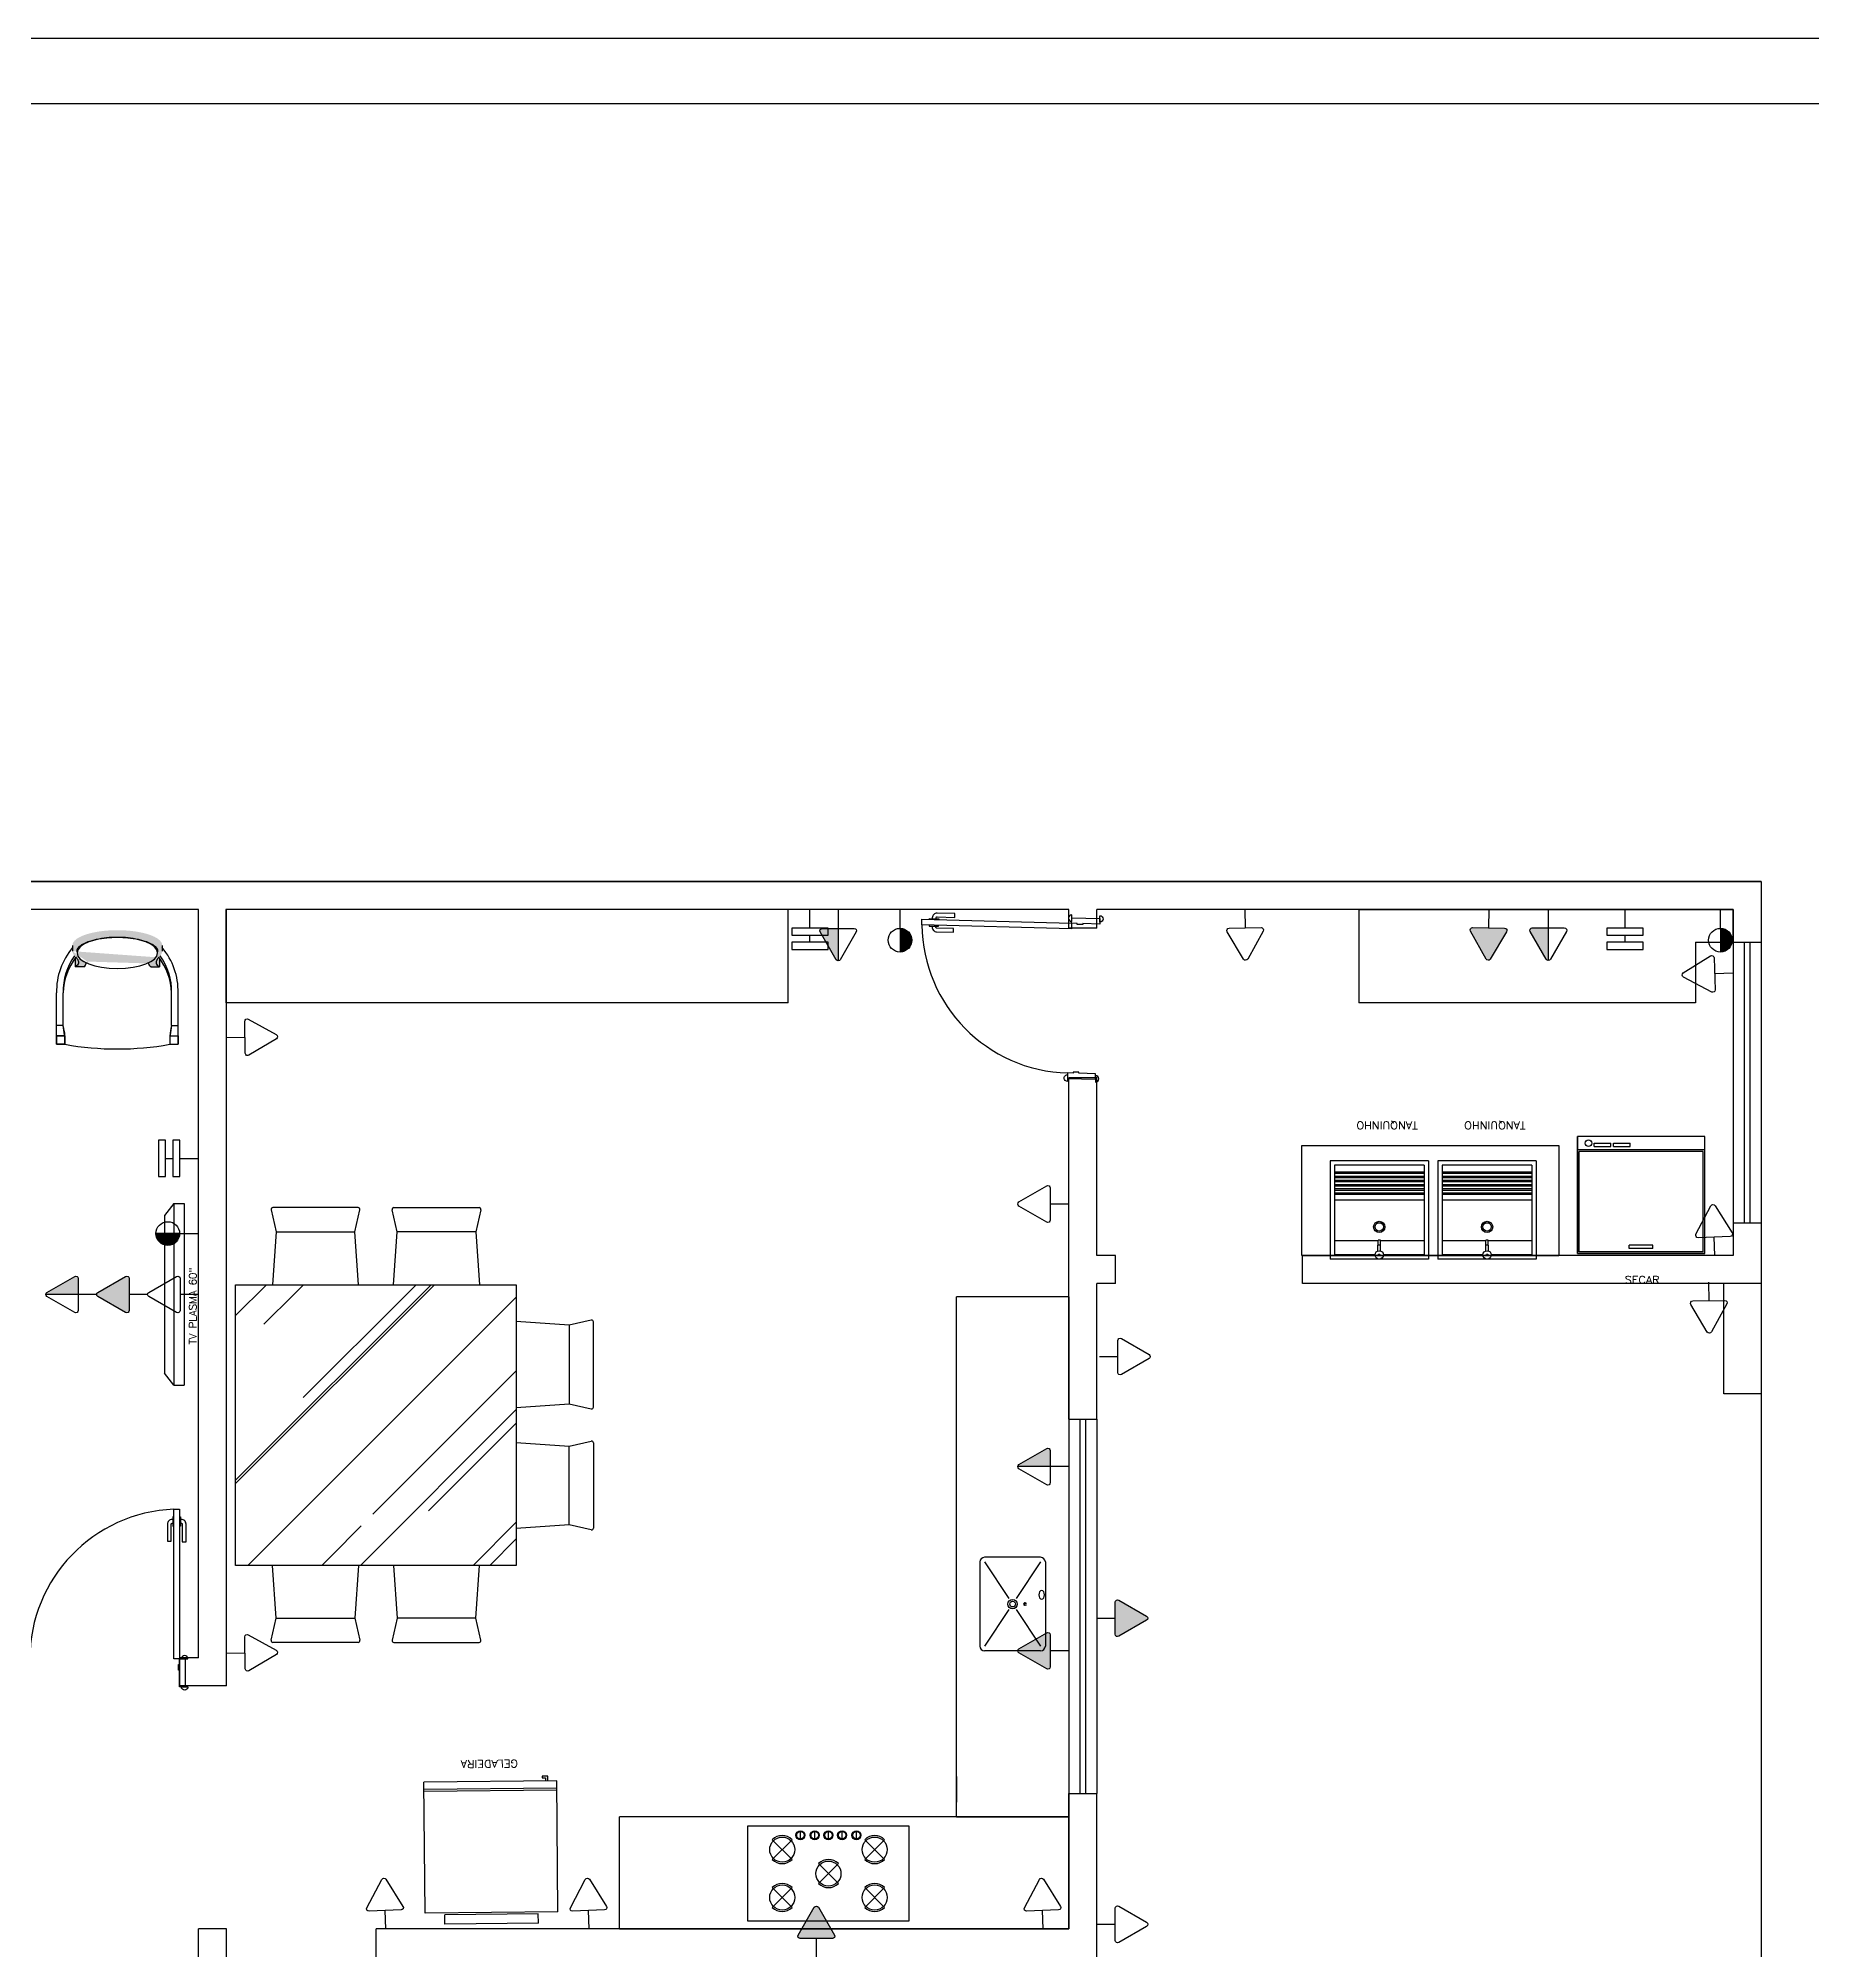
# Model space of a CAD drawing. Extents: x -39 to 242, y 20 to 69.
# Drawn here: x 175.31 to 184.79, y 48.27 to 58.49 of the extents above; entities that cross this region are included whole.
import ezdxf

# ---------------------------------------------------------------- set-up
doc = ezdxf.new("R2010")
doc.units = 0
doc.header["$MEASUREMENT"] = 0
doc.layers.get('0').update_dxf_attribs({"linetype": 'CONTINUOUS'})
for name, color, linetype in [('A6', 6, 'CONTINUOUS'), ('Esquadrias', 2, 'CONTINUOUS'), ('LAYOUT INSTALACAO', 253, 'CONTINUOUS'), ('PRANCHA', 2, 'CONTINUOUS')]:
    doc.layers.add(name, color=color, linetype=linetype)
doc.styles.add('1-20', font='romans.shx', dxfattribs={"height": 0.04})
doc.styles.add('S16', font='SIMPLEX.SHX', dxfattribs={"height": 0.08})

# ---------------------------------------------------------------- blocks, each defined once
blk = doc.blocks.new('A$C299836A3')
at = {"color": 0}
for p, q in [((0.0789, 0.0767), (0, 0.0767)), ((0.1389, 0.0767), (0.1089, 0.0767))]:
    blk.add_line(p, q, dxfattribs=at)
for points in [[(0.0789, 0.1535), (0.0789, 0), (0.1089, 0), (0.1089, 0.1535)], [(0.1389, 0.1535), (0.1389, 0), (0.1689, 0), (0.1689, 0.1535)]]:
    blk.add_lwpolyline(points, close=True, dxfattribs=at)
blk = doc.blocks.new('TOM-MÉDIA-S')
blk.add_hatch(color=0).paths.add_polyline_path([(0.2101, -0.0087, 0.267949), (0.2151, 0), (0.0778, 0), (0.0778, -0.0677, 0.57735), (0.0928, -0.0763)])
at = {"color": 0}
blk.add_line((0, 0), (0.2151, 0), dxfattribs=at)
blk.add_lwpolyline([(0.0778, -0.0677), (0.0778, 0.0677, -0.57735), (0.0928, 0.0763), (0.2101, 0.0087, -0.57735), (0.2101, -0.0087), (0.0928, -0.0763, -0.57735)], format="xyb", close=True, dxfattribs=at)
blk = doc.blocks.new('TOM-ALTA-S')
blk.add_hatch(color=0).paths.add_polyline_path([(-0.0087, -0.2101, 0.57735), (0.0087, -0.2101), (0.0763, -0.0928, 0.57735), (0.0677, -0.0778), (-0.0677, -0.0778, 0.57735), (-0.0763, -0.0928)])
at = {"color": 0}
blk.add_line((0, 0), (0, -0.0778), dxfattribs=at)
blk.add_lwpolyline([(-0.0677, -0.0778), (0.0677, -0.0778, -0.57735), (0.0763, -0.0928), (0.0087, -0.2101, -0.57735), (-0.0087, -0.2101), (-0.0763, -0.0928, -0.57735)], format="xyb", close=True, dxfattribs=at)
blk = doc.blocks.new('TOM-BAIXA')
at = {"color": 0}
blk.add_line((0, 0), (0.0778, 0), dxfattribs=at)
blk.add_lwpolyline([(0.0778, -0.0677), (0.0778, 0.0677, -0.57735), (0.0928, 0.0763), (0.2101, 0.0087, -0.57735), (0.2101, -0.0087), (0.0928, -0.0763, -0.57735)], format="xyb", close=True, dxfattribs=at)
blk = doc.blocks.new('ANTENA-M')
blk.add_hatch(color=0).paths.add_polyline_path([(0.18, 0, 1), (0.08, 0)])
at = {"color": 0}
for q in [(0, 0), (0.18, 0)]:
    blk.add_line((0.08, 0), q, dxfattribs=at)
blk.add_circle((0.13, 0), 0.05, dxfattribs=at)

msp = doc.modelspace()

# ---------------------------------------------------------------- hatches: boundary and pattern name
at = {"layer": 'LAYOUT INSTALACAO'}
h = msp.add_hatch(color=256, dxfattribs=at)
h.set_gradient(color1=(125, 99, 49), color2=(202, 173, 119), rotation=45, tint=1, name='HEMISPHERICAL')
edge = h.paths.add_edge_path(flags=17)
edge.add_spline(control_points=[(175.9425, 53.5536), (175.9426, 53.5543), (175.9428, 53.5549), (175.943, 53.5556)], knot_values=[0.0260338, 0.0260338, 0.0260338, 0.0260338, 0.0279586, 0.0279586, 0.0279586, 0.0279586], degree=3, periodic=0)
edge.add_spline(control_points=[(175.943, 53.5556), (175.9432, 53.5564), (175.9435, 53.5573), (175.9439, 53.5582)], knot_values=[0.023358, 0.023358, 0.023358, 0.023358, 0.0260338, 0.0260338, 0.0260338, 0.0260338], degree=3, periodic=0)
edge.add_spline(control_points=[(175.9439, 53.5582), (175.9442, 53.5592), (175.9446, 53.5601), (175.9451, 53.5611)], knot_values=[0.0204231, 0.0204231, 0.0204231, 0.0204231, 0.023358, 0.023358, 0.023358, 0.023358], degree=3, periodic=0)
edge.add_spline(control_points=[(175.9451, 53.5611), (175.9453, 53.5616), (175.947, 53.5652), (175.9489, 53.5685), (175.9506, 53.5711)], knot_values=[0.0092036, 0.0092036, 0.0092036, 0.0092036, 0.0109128, 0.0204231, 0.0204231, 0.0204231, 0.0204231], degree=3, periodic=0)
edge.add_spline(control_points=[(175.9506, 53.5711), (175.9517, 53.5728), (175.9528, 53.5744), (175.9539, 53.576)], knot_values=[0.003253, 0.003253, 0.003253, 0.003253, 0.0092036, 0.0092036, 0.0092036, 0.0092036], degree=3, periodic=0)
edge.add_spline(control_points=[(175.9539, 53.576), (175.9557, 53.5746), (175.9576, 53.5732), (175.9595, 53.5718)], knot_values=[5.5489302, 5.5489302, 5.5489302, 5.5489302, 6.1651938, 6.1651938, 6.1651938, 6.1651938], degree=3, periodic=0)
edge.add_line((175.9595, 53.5718), (175.9595, 53.5268))
edge.add_spline(control_points=[(175.9595, 53.5268), (175.9584, 53.5276), (175.9572, 53.5285), (175.9561, 53.5293)], knot_values=[0.0578994, 0.0578994, 0.0578994, 0.0578994, 0.0616519, 0.0616519, 0.0616519, 0.0616519], degree=3, periodic=0)
edge.add_spline(control_points=[(175.9561, 53.5293), (175.9549, 53.5302), (175.9537, 53.5311), (175.9526, 53.532)], knot_values=[0.0539455, 0.0539455, 0.0539455, 0.0539455, 0.0578994, 0.0578994, 0.0578994, 0.0578994], degree=3, periodic=0)
edge.add_spline(control_points=[(175.9526, 53.532), (175.9516, 53.5328), (175.9506, 53.5337), (175.9497, 53.5345)], knot_values=[0.0503944, 0.0503944, 0.0503944, 0.0503944, 0.0539455, 0.0539455, 0.0539455, 0.0539455], degree=3, periodic=0)
edge.add_spline(control_points=[(175.9497, 53.5345), (175.9482, 53.5359), (175.9469, 53.5372), (175.9457, 53.5387)], knot_values=[0.0447657, 0.0447657, 0.0447657, 0.0447657, 0.0503944, 0.0503944, 0.0503944, 0.0503944], degree=3, periodic=0)
edge.add_spline(control_points=[(175.9457, 53.5387), (175.9454, 53.5392), (175.945, 53.5396), (175.9447, 53.5401)], knot_values=[0.0429115, 0.0429115, 0.0429115, 0.0429115, 0.0447657, 0.0447657, 0.0447657, 0.0447657], degree=3, periodic=0)
edge.add_spline(control_points=[(175.9447, 53.5401), (175.9444, 53.5405), (175.9442, 53.5409), (175.944, 53.5413)], knot_values=[0.0414998, 0.0414998, 0.0414998, 0.0414998, 0.0429115, 0.0429115, 0.0429115, 0.0429115], degree=3, periodic=0)
edge.add_spline(control_points=[(175.944, 53.5413), (175.9438, 53.5415), (175.9437, 53.5418), (175.9435, 53.5421)], knot_values=[0.0404591, 0.0404591, 0.0404591, 0.0404591, 0.0414998, 0.0414998, 0.0414998, 0.0414998], degree=3, periodic=0)
edge.add_spline(control_points=[(175.9435, 53.5421), (175.9434, 53.5425), (175.9432, 53.5428), (175.943, 53.5432)], knot_values=[0.0391662, 0.0391662, 0.0391662, 0.0391662, 0.0404591, 0.0404591, 0.0404591, 0.0404591], degree=3, periodic=0)
edge.add_spline(control_points=[(175.943, 53.5432), (175.9429, 53.5435), (175.9428, 53.5437), (175.9427, 53.544)], knot_values=[0.0381988, 0.0381988, 0.0381988, 0.0381988, 0.0391662, 0.0391662, 0.0391662, 0.0391662], degree=3, periodic=0)
edge.add_spline(control_points=[(175.9427, 53.544), (175.9426, 53.5443), (175.9425, 53.5445), (175.9425, 53.5448)], knot_values=[0.037291, 0.037291, 0.037291, 0.037291, 0.0381988, 0.0381988, 0.0381988, 0.0381988], degree=3, periodic=0)
edge.add_spline(control_points=[(175.9425, 53.5448), (175.9424, 53.5451), (175.9423, 53.5454), (175.9422, 53.5457)], knot_values=[0.0363225, 0.0363225, 0.0363225, 0.0363225, 0.037291, 0.037291, 0.037291, 0.037291], degree=3, periodic=0)
edge.add_spline(control_points=[(175.9422, 53.5457), (175.9422, 53.5459), (175.9421, 53.5462), (175.9421, 53.5465)], knot_values=[0.0354156, 0.0354156, 0.0354156, 0.0354156, 0.0363225, 0.0363225, 0.0363225, 0.0363225], degree=3, periodic=0)
edge.add_spline(control_points=[(175.9421, 53.5465), (175.9421, 53.5466), (175.942, 53.5469), (175.942, 53.5472), (175.942, 53.5474)], knot_values=[0.0344623, 0.0344623, 0.0344623, 0.0344623, 0.0347629, 0.0354156, 0.0354156, 0.0354156, 0.0354156], degree=3, periodic=0)
edge.add_spline(control_points=[(175.942, 53.5474), (175.942, 53.5476), (175.9419, 53.5479), (175.9419, 53.5482)], knot_values=[0.033541, 0.033541, 0.033541, 0.033541, 0.0344623, 0.0344623, 0.0344623, 0.0344623], degree=3, periodic=0)
edge.add_spline(control_points=[(175.9419, 53.5482), (175.9419, 53.5485), (175.9419, 53.5488), (175.9419, 53.5491)], knot_values=[0.0325886, 0.0325886, 0.0325886, 0.0325886, 0.033541, 0.033541, 0.033541, 0.033541], degree=3, periodic=0)
edge.add_spline(control_points=[(175.9419, 53.5491), (175.9419, 53.5496), (175.9419, 53.55), (175.942, 53.5504)], knot_values=[0.0312149, 0.0312149, 0.0312149, 0.0312149, 0.0325886, 0.0325886, 0.0325886, 0.0325886], degree=3, periodic=0)
edge.add_spline(control_points=[(175.942, 53.5504), (175.942, 53.5509), (175.9421, 53.5514), (175.9421, 53.5518)], knot_values=[0.0297786, 0.0297786, 0.0297786, 0.0297786, 0.0312149, 0.0312149, 0.0312149, 0.0312149], degree=3, periodic=0)
edge.add_spline(control_points=[(175.9421, 53.5518), (175.9422, 53.5524), (175.9423, 53.553), (175.9425, 53.5536)], knot_values=[0.0279586, 0.0279586, 0.0279586, 0.0279586, 0.0297786, 0.0297786, 0.0297786, 0.0297786], degree=3, periodic=0)
edge = h.paths.add_edge_path()
edge.add_spline(control_points=[(175.5095, 53.5718), (175.5114, 53.5732), (175.5133, 53.5746), (175.5151, 53.576)], knot_values=[5.5489302, 5.5489302, 5.5489302, 5.5489302, 6.1651938, 6.1651938, 6.1651938, 6.1651938], degree=3, periodic=0)
edge.add_spline(control_points=[(175.5151, 53.576), (175.5163, 53.5744), (175.5174, 53.5728), (175.5184, 53.5711)], knot_values=[0.003253, 0.003253, 0.003253, 0.003253, 0.0092036, 0.0092036, 0.0092036, 0.0092036], degree=3, periodic=0)
edge.add_spline(control_points=[(175.5184, 53.5711), (175.5196, 53.5694), (175.5207, 53.5676), (175.5217, 53.5657)], knot_values=[0.0092036, 0.0092036, 0.0092036, 0.0092036, 0.0154132, 0.0154132, 0.0154132, 0.0154132], degree=3, periodic=0)
edge.add_spline(control_points=[(175.5217, 53.5657), (175.5222, 53.5648), (175.523, 53.5632), (175.5238, 53.5616), (175.524, 53.5611)], knot_values=[0.0154132, 0.0154132, 0.0154132, 0.0154132, 0.018714, 0.0204231, 0.0204231, 0.0204231, 0.0204231], degree=3, periodic=0)
edge.add_spline(control_points=[(175.524, 53.5611), (175.5244, 53.5601), (175.5248, 53.5592), (175.5252, 53.5582)], knot_values=[0.0204231, 0.0204231, 0.0204231, 0.0204231, 0.023358, 0.023358, 0.023358, 0.023358], degree=3, periodic=0)
edge.add_spline(control_points=[(175.5252, 53.5582), (175.5255, 53.5573), (175.5258, 53.5564), (175.5261, 53.5556)], knot_values=[0.023358, 0.023358, 0.023358, 0.023358, 0.0260338, 0.0260338, 0.0260338, 0.0260338], degree=3, periodic=0)
edge.add_spline(control_points=[(175.5261, 53.5556), (175.5263, 53.5549), (175.5265, 53.5543), (175.5266, 53.5536)], knot_values=[0.0260338, 0.0260338, 0.0260338, 0.0260338, 0.0279586, 0.0279586, 0.0279586, 0.0279586], degree=3, periodic=0)
edge.add_spline(control_points=[(175.5266, 53.5536), (175.5267, 53.553), (175.5268, 53.5524), (175.5269, 53.5518)], knot_values=[0.0279586, 0.0279586, 0.0279586, 0.0279586, 0.0297786, 0.0297786, 0.0297786, 0.0297786], degree=3, periodic=0)
edge.add_spline(control_points=[(175.5269, 53.5518), (175.527, 53.5514), (175.5271, 53.5509), (175.5271, 53.5504)], knot_values=[0.0297786, 0.0297786, 0.0297786, 0.0297786, 0.0312149, 0.0312149, 0.0312149, 0.0312149], degree=3, periodic=0)
edge.add_spline(control_points=[(175.5271, 53.5504), (175.5271, 53.55), (175.5272, 53.5496), (175.5272, 53.5491)], knot_values=[0.0312149, 0.0312149, 0.0312149, 0.0312149, 0.0325886, 0.0325886, 0.0325886, 0.0325886], degree=3, periodic=0)
edge.add_spline(control_points=[(175.5272, 53.5491), (175.5272, 53.5488), (175.5272, 53.5485), (175.5272, 53.5482)], knot_values=[0.0325886, 0.0325886, 0.0325886, 0.0325886, 0.033541, 0.033541, 0.033541, 0.033541], degree=3, periodic=0)
edge.add_spline(control_points=[(175.5272, 53.5482), (175.5271, 53.5479), (175.5271, 53.5476), (175.5271, 53.5474)], knot_values=[0.033541, 0.033541, 0.033541, 0.033541, 0.0344623, 0.0344623, 0.0344623, 0.0344623], degree=3, periodic=0)
edge.add_spline(control_points=[(175.5271, 53.5474), (175.5271, 53.5472), (175.527, 53.5469), (175.527, 53.5466), (175.527, 53.5465)], knot_values=[0.0344623, 0.0344623, 0.0344623, 0.0344623, 0.035115, 0.0354156, 0.0354156, 0.0354156, 0.0354156], degree=3, periodic=0)
edge.add_spline(control_points=[(175.527, 53.5465), (175.5269, 53.5462), (175.5269, 53.5459), (175.5268, 53.5457)], knot_values=[0.0354156, 0.0354156, 0.0354156, 0.0354156, 0.0363225, 0.0363225, 0.0363225, 0.0363225], degree=3, periodic=0)
edge.add_spline(control_points=[(175.5268, 53.5457), (175.5268, 53.5454), (175.5267, 53.5451), (175.5266, 53.5448)], knot_values=[0.0363225, 0.0363225, 0.0363225, 0.0363225, 0.037291, 0.037291, 0.037291, 0.037291], degree=3, periodic=0)
edge.add_spline(control_points=[(175.5266, 53.5448), (175.5265, 53.5445), (175.5264, 53.5443), (175.5264, 53.544)], knot_values=[0.037291, 0.037291, 0.037291, 0.037291, 0.0381988, 0.0381988, 0.0381988, 0.0381988], degree=3, periodic=0)
edge.add_spline(control_points=[(175.5264, 53.544), (175.5263, 53.5437), (175.5262, 53.5435), (175.526, 53.5432)], knot_values=[0.0381988, 0.0381988, 0.0381988, 0.0381988, 0.0391662, 0.0391662, 0.0391662, 0.0391662], degree=3, periodic=0)
edge.add_spline(control_points=[(175.526, 53.5432), (175.5258, 53.5425), (175.5254, 53.5419), (175.5251, 53.5413)], knot_values=[0.0391662, 0.0391662, 0.0391662, 0.0391662, 0.0414998, 0.0414998, 0.0414998, 0.0414998], degree=3, periodic=0)
edge.add_spline(control_points=[(175.5251, 53.5413), (175.5249, 53.5409), (175.5246, 53.5405), (175.5244, 53.5401)], knot_values=[0.0414998, 0.0414998, 0.0414998, 0.0414998, 0.0429115, 0.0429115, 0.0429115, 0.0429115], degree=3, periodic=0)
edge.add_spline(control_points=[(175.5244, 53.5401), (175.5241, 53.5396), (175.5237, 53.5392), (175.5233, 53.5387)], knot_values=[0.0429115, 0.0429115, 0.0429115, 0.0429115, 0.0447657, 0.0447657, 0.0447657, 0.0447657], degree=3, periodic=0)
edge.add_spline(control_points=[(175.5233, 53.5387), (175.5229, 53.5381), (175.5224, 53.5375), (175.5219, 53.537)], knot_values=[0.0447657, 0.0447657, 0.0447657, 0.0447657, 0.0470522, 0.0470522, 0.0470522, 0.0470522], degree=3, periodic=0)
edge.add_spline(control_points=[(175.5219, 53.537), (175.5211, 53.5361), (175.5203, 53.5353), (175.5194, 53.5345)], knot_values=[0.0470522, 0.0470522, 0.0470522, 0.0470522, 0.0503944, 0.0503944, 0.0503944, 0.0503944], degree=3, periodic=0)
edge.add_spline(control_points=[(175.5194, 53.5345), (175.5175, 53.5327), (175.5153, 53.531), (175.513, 53.5293)], knot_values=[0.0503944, 0.0503944, 0.0503944, 0.0503944, 0.0578994, 0.0578994, 0.0578994, 0.0578994], degree=3, periodic=0)
edge.add_spline(control_points=[(175.513, 53.5293), (175.5119, 53.5285), (175.5107, 53.5276), (175.5095, 53.5268)], knot_values=[0.0578994, 0.0578994, 0.0578994, 0.0578994, 0.0616519, 0.0616519, 0.0616519, 0.0616519], degree=3, periodic=0)
edge.add_line((175.5095, 53.5268), (175.5095, 53.5718))
edge = h.paths.add_edge_path()
edge.add_ellipse((175.7345, 53.6412), major_axis=(0.24, 0), ratio=0.337444, start_angle=0, end_angle=180, ccw=False)
edge.add_line((175.9745, 53.6412), (175.9745, 53.61))
edge.add_ellipse((175.7345, 53.61), major_axis=(-0.24, 0), ratio=0.337444, start_angle=180, end_angle=360)
edge.add_line((175.4945, 53.61), (175.4945, 53.6412))
edge = h.paths.add_edge_path()
edge.add_ellipse((175.7345, 53.61), major_axis=(-0.24, 0), ratio=0.337444, start_angle=180, end_angle=360, ccw=False)
edge.add_ellipse((175.7345, 53.61), major_axis=(-0.24, 0), ratio=0.337444, start_angle=162.66256, end_angle=180, ccw=False)
edge.add_ellipse((175.7345, 53.61), major_axis=(-0.24, 0), ratio=0.337444, start_angle=157.1934, end_angle=162.66256, ccw=False)
edge.add_ellipse((175.7345, 53.61), major_axis=(-0.24, 0), ratio=0.337444, start_angle=155.64005, end_angle=157.1934, ccw=False)
edge.add_spline(control_points=[(175.9532, 53.5766), (175.9534, 53.5764), (175.9537, 53.5762), (175.9539, 53.576)], knot_values=[5.4621004, 5.4621004, 5.4621004, 5.4621004, 5.5489302, 5.5489302, 5.5489302, 5.5489302], degree=3, periodic=0)
edge.add_spline(control_points=[(175.9539, 53.576), (175.951, 53.5718), (175.9452, 53.5631), (175.9381, 53.5423), (175.9514, 53.5327), (175.9595, 53.5268)], knot_values=[0.003253, 0.003253, 0.003253, 0.003253, 0.018714, 0.035115, 0.0616519, 0.0616519, 0.0616519, 0.0616519], degree=3, periodic=0)
edge.add_line((175.9595, 53.5268), (175.9128, 53.5268))
edge.add_spline(control_points=[(175.9128, 53.5268), (175.9102, 53.5292), (175.9046, 53.5343), (175.901, 53.543), (175.9019, 53.5476), (175.9021, 53.5482)], knot_values=[0, 0, 0, 0, 1.070724, 2.3059877, 2.5002971, 2.5002971, 2.5002971, 2.5002971], degree=3, periodic=0)
edge.add_ellipse((175.7345, 53.6006), major_axis=(0.2152, 0), ratio=0.3874261, start_angle=-38.89595, end_angle=3.90926)
edge.add_ellipse((175.7345, 53.61), major_axis=(0.215, 0), ratio=0.3442015, start_angle=-2.86448, end_angle=90)
edge.add_ellipse((175.7345, 53.61), major_axis=(0.215, 0), ratio=0.3442015, start_angle=90, end_angle=182.86448)
edge.add_ellipse((175.7345, 53.6006), major_axis=(0.2152, 0), ratio=0.3874261, start_angle=176.09074, end_angle=218.89595)
edge.add_spline(control_points=[(175.567, 53.5482), (175.5672, 53.5476), (175.5681, 53.543), (175.5645, 53.5343), (175.5589, 53.5292), (175.5562, 53.5268)], knot_values=[0, 0, 0, 0, 0.1943094, 1.4295732, 2.5002971, 2.5002971, 2.5002971, 2.5002971], degree=3, periodic=0)
edge.add_line((175.5562, 53.5268), (175.5095, 53.5268))
edge.add_spline(control_points=[(175.5095, 53.5268), (175.5177, 53.5327), (175.5309, 53.5423), (175.5239, 53.5631), (175.5181, 53.5718), (175.5151, 53.576)], knot_values=[0.003253, 0.003253, 0.003253, 0.003253, 0.0297899, 0.046191, 0.0616519, 0.0616519, 0.0616519, 0.0616519], degree=3, periodic=0)
edge.add_spline(control_points=[(175.5151, 53.576), (175.5154, 53.5762), (175.5157, 53.5764), (175.5159, 53.5766)], knot_values=[5.4621004, 5.4621004, 5.4621004, 5.4621004, 5.5489302, 5.5489302, 5.5489302, 5.5489302], degree=3, periodic=0)
edge.add_ellipse((175.7345, 53.61), major_axis=(-0.24, 0), ratio=0.337444, start_angle=382.8066, end_angle=384.35995, ccw=False)
edge.add_ellipse((175.7345, 53.61), major_axis=(-0.24, 0), ratio=0.337444, start_angle=377.33744, end_angle=382.8066, ccw=False)
edge.add_ellipse((175.7345, 53.61), major_axis=(-0.24, 0), ratio=0.337444, start_angle=360, end_angle=377.33744, ccw=False)

# ---------------------------------------------------------------- linework, layer by layer
at = {"layer": 'A6'}
for p, q in [((174.9184, 53.9833), (184.5184, 53.9833)), ((184.5184, 53.9833), (174.9184, 53.9833)), ((184.5184, 53.9833), (184.5184, 53.6583)), ((176.1684, 53.8333), (174.9184, 53.8333)), ((176.1684, 49.8333), (176.1684, 53.8333)), ((176.3184, 49.6833), (176.3184, 53.8333)), ((180.8184, 53.8333), (176.3184, 53.8333)), ((180.8184, 53.7333), (180.8184, 53.8333)), ((180.9684, 53.7333), (180.9684, 53.8333)), ((184.3684, 53.8333), (180.9684, 53.8333)), ((184.3684, 53.8333), (184.3684, 53.6583)), ((180.9684, 53.7333), (180.8184, 53.7333)), ((184.3684, 53.6583), (184.5184, 53.6583)), ((180.8184, 51.1083), (180.8184, 52.9333)), ((180.9684, 52.9333), (180.8184, 52.9333)), ((180.9684, 51.9833), (180.9684, 52.9333)), ((184.3684, 52.1583), (184.3684, 51.9833)), ((184.3684, 52.1583), (184.5184, 52.1583)), ((184.5184, 52.1583), (184.5184, 41.6833)), ((181.0684, 51.9833), (180.9684, 51.9833)), ((181.0684, 51.8333), (181.0684, 51.9833)), ((182.0684, 51.8333), (182.0684, 51.9833)), ((184.3684, 51.9833), (182.0684, 51.9833)), ((180.9684, 51.1083), (180.9684, 51.8333)), ((181.0684, 51.8333), (180.9684, 51.8333)), ((184.5184, 51.8333), (182.0684, 51.8333)), ((184.3184, 51.2433), (184.3184, 51.8333)), ((184.5184, 51.2433), (184.3184, 51.2433)), ((176.0684, 49.6833), (176.0684, 49.8333)), ((176.1684, 49.8333), (176.0684, 49.8333)), ((176.3184, 49.6833), (176.0684, 49.6833)), ((176.1684, 49.6833), (176.1684, 49.6833)), ((180.8184, 48.3833), (180.8184, 49.1083)), ((180.9684, 44.7333), (180.9684, 49.1083)), ((176.1684, 47.9833), (176.1684, 48.3833)), ((176.3184, 48.3833), (176.1684, 48.3833)), ((176.3184, 43.8333), (176.3184, 48.3833)), ((177.1184, 48.2333), (177.1184, 48.3833)), ((180.8184, 48.3833), (177.1184, 48.3833)), ((180.8184, 48.3833), (177.1184, 48.3833))]:
    msp.add_line(p, q, dxfattribs=at)
msp.add_lwpolyline([(182.1491, 51.9833), (183.4304, 51.9833)], dxfattribs=at)
at = {"layer": 'Esquadrias'}
for p, q in [((184.3684, 53.6583), (184.3684, 52.1583)), ((184.5184, 53.6583), (184.5184, 52.1583)), ((180.8184, 51.7615), (180.8184, 49.1083)), ((180.8184, 51.1083), (180.9684, 51.1083)), ((180.9684, 51.1083), (180.9684, 49.1083)), ((180.2184, 49.1981), (180.2184, 49.0615)), ((180.8184, 49.1083), (180.9684, 49.1083))]:
    msp.add_line(p, q, dxfattribs=at)
at = {"layer": 'Esquadrias', "color": 3}
for p, q in [((184.4284, 53.6583), (184.4284, 52.1583)), ((184.4584, 53.6583), (184.4584, 52.1583)), ((180.8784, 51.1083), (180.8784, 49.1083)), ((180.9084, 51.1083), (180.9084, 49.1083))]:
    msp.add_line(p, q, dxfattribs=at)
at = {"layer": 'LAYOUT INSTALACAO'}
for p, q in [((179.3184, 53.8333), (176.3151, 53.8333)), ((176.3151, 53.8333), (176.3151, 53.3333)), ((179.3184, 53.3333), (179.3184, 53.8333)), ((182.3684, 53.8333), (182.3684, 53.3333)), ((182.3684, 53.8333), (184.3684, 53.8333)), ((184.3684, 53.6583), (184.3684, 53.8333)), ((184.1684, 53.6583), (184.1684, 53.3333)), ((184.1684, 53.6583), (184.3684, 53.6583)), ((175.4945, 53.6412), (175.4945, 53.61)), ((175.4945, 53.6412), (175.4945, 53.61)), ((175.5095, 53.5718), (175.5095, 53.5268)), ((175.9595, 53.5718), (175.9595, 53.5268)), ((175.9745, 53.6412), (175.9745, 53.61)), ((175.5562, 53.5268), (175.5095, 53.5268)), ((175.9128, 53.5268), (175.9595, 53.5268)), ((175.4095, 53.1122), (175.4095, 53.3872)), ((175.4095, 53.1572), (175.4095, 53.352)), ((175.4445, 53.2122), (175.4445, 53.3872)), ((176.0245, 53.2122), (176.0245, 53.3872)), ((176.0595, 53.1122), (176.0595, 53.3872)), ((176.0595, 53.1572), (176.0595, 53.3372)), ((179.3184, 53.3333), (176.3184, 53.3333)), ((184.1684, 53.3333), (182.3684, 53.3333)), ((175.4445, 53.2122), (175.4095, 53.2122)), ((175.4095, 53.1572), (175.4095, 53.1122)), ((175.4095, 53.1572), (175.4545, 53.1572)), ((175.4545, 53.1572), (175.4095, 53.1572)), ((175.4545, 53.1572), (175.4545, 53.1122)), ((175.4545, 53.1572), (175.4545, 53.1122)), ((176.0145, 53.1572), (176.0145, 53.1122)), ((176.0145, 53.1572), (176.0595, 53.1572)), ((176.0245, 53.2122), (176.0595, 53.2122)), ((176.0595, 53.1572), (176.0595, 53.1122)), ((175.4095, 53.1122), (175.4545, 53.1122)), ((175.4545, 53.1122), (175.4095, 53.1122)), ((176.0145, 53.1122), (176.0595, 53.1122)), ((182.065, 51.9833), (182.065, 52.5707)), ((182.065, 52.5707), (183.4369, 52.5707)), ((183.4369, 52.5707), (183.4369, 51.9833)), ((184.2173, 52.6194), (183.5373, 52.6194)), ((183.5373, 52.6194), (183.5373, 51.9944)), ((184.2173, 52.6194), (183.5373, 52.6194)), ((183.5373, 51.9944), (183.5373, 52.6194)), ((184.2173, 52.5479), (183.5373, 52.5479)), ((184.2084, 52.539), (183.5462, 52.539)), ((183.5462, 52.0033), (183.5462, 52.539)), ((183.6261, 52.5836), (183.7154, 52.5836)), ((183.6261, 52.5658), (183.6261, 52.5836)), ((183.6261, 52.5658), (183.7154, 52.5658)), ((183.7154, 52.5658), (183.7154, 52.5836)), ((183.7288, 52.5658), (183.7288, 52.5836)), ((183.7288, 52.5836), (183.8181, 52.5836)), ((183.7288, 52.5658), (183.8181, 52.5658)), ((183.8181, 52.5658), (183.8181, 52.5836)), ((184.2084, 52.0033), (184.2084, 52.539)), ((184.2173, 51.9944), (184.2173, 52.6194)), ((184.2173, 51.9944), (184.2173, 52.6194)), ((182.7404, 52.4888), (182.2154, 52.4888)), ((182.2154, 52.4888), (182.2154, 51.9638)), ((182.7179, 52.4663), (182.2379, 52.4663)), ((182.2379, 52.4663), (182.2379, 51.9863)), ((182.7179, 52.4288), (182.2379, 52.4288)), ((182.7179, 52.4213), (182.2379, 52.4213)), ((182.7179, 52.4663), (182.7179, 51.9863)), ((182.7404, 52.4888), (182.7404, 51.9638)), ((183.3166, 52.4888), (182.7916, 52.4888)), ((182.7916, 52.4888), (182.7916, 51.9638)), ((183.2941, 52.4663), (182.8141, 52.4663)), ((182.8141, 52.4663), (182.8141, 51.9863)), ((183.2941, 52.4288), (182.8141, 52.4288)), ((183.2941, 52.4213), (182.8141, 52.4213)), ((183.2941, 52.4663), (183.2941, 51.9863)), ((183.3166, 52.4888), (183.3166, 51.9638)), ((182.7179, 52.4063), (182.2379, 52.4063)), ((182.7179, 52.3988), (182.2379, 52.3988)), ((182.7179, 52.3838), (182.2379, 52.3838)), ((182.7179, 52.3763), (182.2379, 52.3763)), ((182.7179, 52.3613), (182.2379, 52.3613)), ((182.7179, 52.3538), (182.2379, 52.3538)), ((182.7179, 52.3388), (182.2379, 52.3388)), ((182.7179, 52.3313), (182.2379, 52.3313)), ((182.7179, 52.3163), (182.2379, 52.3163)), ((183.2941, 52.4063), (182.8141, 52.4063)), ((183.2941, 52.3988), (182.8141, 52.3988)), ((183.2941, 52.3838), (182.8141, 52.3838)), ((183.2941, 52.3763), (182.8141, 52.3763)), ((183.2941, 52.3613), (182.8141, 52.3613)), ((183.2941, 52.3538), (182.8141, 52.3538)), ((183.2941, 52.3388), (182.8141, 52.3388)), ((183.2941, 52.3313), (182.8141, 52.3313)), ((183.2941, 52.3163), (182.8141, 52.3163)), ((176.036, 52.2605), (175.986, 52.197)), ((176.036, 52.2605), (176.036, 51.2905)), ((176.036, 52.2605), (176.091, 52.2605)), ((176.091, 52.2605), (176.091, 51.2905)), ((176.556, 52.2271), (176.5832, 52.1094)), ((177.0206, 52.2394), (176.5657, 52.2394)), ((177.0032, 52.1094), (177.0303, 52.2271)), ((177.23, 52.1094), (177.2028, 52.2271)), ((177.2126, 52.2394), (177.6674, 52.2394)), ((177.6772, 52.2271), (177.65, 52.1094)), ((182.7179, 52.3088), (182.2379, 52.3088)), ((182.7179, 52.2788), (182.2379, 52.2788)), ((183.2941, 52.3088), (182.8141, 52.3088)), ((183.2941, 52.2788), (182.8141, 52.2788)), ((175.986, 52.197), (175.986, 51.354)), ((176.5832, 52.1094), (176.563, 51.827)), ((176.5832, 52.1094), (177.0032, 52.1094)), ((177.0233, 51.827), (177.0032, 52.1094)), ((177.2098, 51.827), (177.23, 52.1094)), ((177.65, 52.1094), (177.23, 52.1094)), ((177.65, 52.1094), (177.6702, 51.827)), ((182.4719, 52.0613), (182.2379, 52.0613)), ((182.4704, 52.0075), (182.4704, 52.0388)), ((182.4854, 52.0388), (182.4704, 52.0388)), ((182.4839, 52.0659), (182.4719, 52.0659)), ((182.4719, 52.0388), (182.4719, 52.0659)), ((182.4839, 52.0388), (182.4839, 52.0659)), ((182.7179, 52.0613), (182.4839, 52.0613)), ((182.4854, 52.0075), (182.4854, 52.0388)), ((183.0481, 52.0613), (182.8141, 52.0613)), ((183.0466, 52.0075), (183.0466, 52.0388)), ((183.0616, 52.0388), (183.0466, 52.0388)), ((183.0601, 52.0659), (183.0481, 52.0659)), ((183.0481, 52.0388), (183.0481, 52.0659)), ((183.0601, 52.0388), (183.0601, 52.0659)), ((183.2941, 52.0613), (183.0601, 52.0613)), ((183.0616, 52.0075), (183.0616, 52.0388)), ((183.9405, 52.039), (183.8141, 52.039)), ((183.8141, 52.0211), (183.8141, 52.039)), ((183.9405, 52.0211), (183.8141, 52.0211)), ((183.9405, 52.0211), (183.9405, 52.039)), ((182.065, 51.9833), (183.4369, 51.9833)), ((182.7404, 51.9638), (182.2154, 51.9638)), ((182.4554, 51.9863), (182.2379, 51.9863)), ((182.7179, 51.9863), (182.5004, 51.9863)), ((183.3166, 51.9638), (182.7916, 51.9638)), ((183.0316, 51.9863), (182.8141, 51.9863)), ((183.2941, 51.9863), (183.0766, 51.9863)), ((183.5373, 51.9944), (184.2173, 51.9944)), ((184.2173, 51.9944), (183.5373, 51.9944)), ((184.2084, 52.0033), (183.5462, 52.0033)), ((176.3666, 51.827), (177.8666, 51.827)), ((176.3666, 50.327), (176.3666, 51.827)), ((177.8666, 51.827), (177.8666, 50.327)), ((180.2184, 48.9833), (180.2184, 51.7615)), ((180.8184, 51.7615), (180.2184, 51.7615)), ((180.8184, 51.7615), (180.8184, 48.9833)), ((178.1489, 51.6104), (177.8666, 51.6306)), ((178.2667, 51.6376), (178.1489, 51.6104)), ((178.1489, 51.6104), (178.1489, 51.1904)), ((178.2789, 51.173), (178.2789, 51.6279)), ((176.036, 51.2905), (175.986, 51.354)), ((176.036, 51.2905), (176.091, 51.2905)), ((177.8666, 51.1703), (178.1489, 51.1904)), ((178.1489, 51.1904), (178.2667, 51.1633)), ((178.1489, 50.9636), (178.2667, 50.9908)), ((177.8666, 50.9838), (178.1489, 50.9636)), ((178.1489, 50.5436), (178.1489, 50.9636)), ((178.2789, 50.9811), (178.2789, 50.5262)), ((178.1489, 50.5436), (177.8666, 50.5235)), ((178.2667, 50.5165), (178.1489, 50.5436)), ((177.8666, 50.327), (176.3666, 50.327)), ((176.5832, 50.0447), (176.563, 50.327)), ((177.0233, 50.327), (177.0032, 50.0447)), ((177.2098, 50.327), (177.23, 50.0447)), ((177.65, 50.0447), (177.6702, 50.327)), ((180.3435, 50.345), (180.3435, 49.895)), ((180.6685, 50.37), (180.3685, 50.37)), ((180.3685, 50.345), (180.499, 50.1491)), ((180.6685, 50.345), (180.5379, 50.1491)), ((180.6935, 50.345), (180.6935, 50.1902)), ((180.6935, 50.345), (180.6935, 49.895)), ((180.6597, 50.1784), (180.6585, 50.1695)), ((180.6585, 50.1695), (180.6597, 50.1606)), ((180.663, 50.1854), (180.6597, 50.1784)), ((180.6683, 50.1905), (180.663, 50.1854)), ((180.6738, 50.192), (180.6683, 50.1905)), ((180.6794, 50.1905), (180.6738, 50.192)), ((180.6847, 50.1854), (180.6794, 50.1905)), ((180.6879, 50.1784), (180.6847, 50.1854)), ((180.6892, 50.1695), (180.6879, 50.1784)), ((180.6879, 50.1606), (180.6892, 50.1695)), ((180.499, 50.0908), (180.3685, 49.895)), ((180.5379, 50.0908), (180.6685, 49.895)), ((180.584, 50.1245), (180.5937, 50.1245)), ((180.584, 50.1155), (180.5937, 50.1155)), ((180.6597, 50.1606), (180.663, 50.1536)), ((180.663, 50.1536), (180.6683, 50.1486)), ((180.6683, 50.1486), (180.6738, 50.147)), ((180.6738, 50.147), (180.6794, 50.1486)), ((180.6794, 50.1486), (180.6847, 50.1536)), ((180.6847, 50.1536), (180.6879, 50.1606)), ((180.6935, 50.1488), (180.6935, 50.1245)), ((176.556, 49.9269), (176.5832, 50.0447)), ((176.5832, 50.0447), (177.0032, 50.0447)), ((177.0032, 50.0447), (177.0303, 49.9269)), ((177.23, 50.0447), (177.2028, 49.9269)), ((177.65, 50.0447), (177.23, 50.0447)), ((177.6772, 49.9269), (177.65, 50.0447)), ((177.0206, 49.9147), (176.5657, 49.9147)), ((177.2126, 49.9147), (177.6674, 49.9147)), ((180.6685, 49.87), (180.3685, 49.87)), ((178.0822, 49.1755), (177.3722, 49.1687)), ((177.379, 48.4687), (177.3722, 49.1687)), ((178.0351, 49.201), (178.0047, 49.2007)), ((178.0047, 49.2007), (178.0048, 49.1916)), ((178.0048, 49.1916), (178.023, 49.1917)), ((178.023, 49.1917), (178.0232, 49.175)), ((178.0354, 49.1751), (178.0351, 49.201)), ((178.0889, 48.4756), (178.0822, 49.1755)), ((178.0825, 49.1356), (177.3726, 49.1287)), ((178.0826, 49.1256), (177.3727, 49.1187)), ((178.4184, 48.3833), (178.4184, 48.9833)), ((180.8184, 48.9833), (178.4184, 48.9833)), ((180.2184, 48.9833), (180.8184, 48.9833)), ((180.8184, 48.9833), (180.8184, 48.3833)), ((178.0889, 48.4756), (177.379, 48.4687)), ((177.984, 48.4646), (177.4841, 48.4597)), ((177.4846, 48.4097), (177.4841, 48.4597)), ((177.9845, 48.4146), (177.984, 48.4646)), ((177.9845, 48.4146), (177.4846, 48.4097)), ((178.4184, 48.3833), (180.8184, 48.3833))]:
    msp.add_line(p, q, dxfattribs=at)
at = {"layer": 'LAYOUT INSTALACAO', "linetype": 'Continuous'}
for p, q in [((176.4813, 51.777), (176.5313, 51.827)), ((176.6789, 51.777), (176.7289, 51.827)), ((177.2806, 51.777), (177.3306, 51.827)), ((177.3614, 51.777), (177.4114, 51.827)), ((177.3793, 51.777), (177.4293, 51.827)), ((176.3666, 51.6623), (176.4166, 51.7123)), ((176.4166, 51.7123), (176.4813, 51.777)), ((176.4166, 50.8143), (177.3793, 51.777)), ((176.4166, 50.8322), (177.3614, 51.777)), ((176.4822, 50.377), (177.8166, 51.7114)), ((176.5174, 51.6155), (176.6789, 51.777)), ((176.7284, 51.2249), (177.2806, 51.777)), ((177.8166, 51.7114), (177.8666, 51.7614)), ((177.1006, 50.6003), (177.8166, 51.3163)), ((177.8166, 51.3163), (177.8666, 51.3663)), ((177.0839, 50.377), (177.8166, 51.1097)), ((177.8166, 51.1097), (177.8666, 51.1597)), ((177.3974, 50.6187), (177.8166, 51.0379)), ((177.8166, 51.0379), (177.8666, 51.0879)), ((176.3666, 50.7822), (176.4166, 50.8322)), ((176.3666, 50.7643), (176.4166, 50.8143)), ((176.8774, 50.377), (177.0382, 50.5379)), ((177.6856, 50.377), (177.8166, 50.508)), ((177.8166, 50.508), (177.8666, 50.558)), ((176.4322, 50.327), (176.4822, 50.377)), ((176.8274, 50.327), (176.8774, 50.377)), ((177.0339, 50.327), (177.0839, 50.377)), ((177.6356, 50.327), (177.6856, 50.377)), ((177.7254, 50.327), (177.7754, 50.377)), ((177.7754, 50.377), (177.8166, 50.4182)), ((177.8166, 50.4182), (177.8666, 50.4682))]:
    msp.add_line(p, q, dxfattribs=at)
at = {"layer": 'LAYOUT INSTALACAO', "ltscale": 100}
for p, q in [((179.1045, 48.9345), (179.9645, 48.9345)), ((179.1045, 48.4245), (179.1045, 48.9345)), ((179.3406, 48.8606), (179.2345, 48.7545)), ((179.3406, 48.7545), (179.2345, 48.8606)), ((179.3847, 48.8604), (179.3847, 48.9084)), ((179.4613, 48.8604), (179.4613, 48.9084)), ((179.5345, 48.8604), (179.5345, 48.9084)), ((179.6076, 48.8604), (179.6076, 48.9084)), ((179.6842, 48.8604), (179.6842, 48.9084)), ((179.7284, 48.8606), (179.8345, 48.7545)), ((179.7284, 48.7545), (179.8345, 48.8606)), ((179.9645, 48.9345), (179.9645, 48.4245)), ((179.5875, 48.6265), (179.4815, 48.7326)), ((179.5875, 48.7326), (179.4815, 48.6265)), ((179.3406, 48.6045), (179.2345, 48.4985)), ((179.3406, 48.4985), (179.2345, 48.6045)), ((179.7284, 48.6045), (179.8345, 48.4985)), ((179.7284, 48.4985), (179.8345, 48.6045)), ((179.9645, 48.4245), (179.1045, 48.4245))]:
    msp.add_line(p, q, dxfattribs=at)
at = {"layer": 'LAYOUT INSTALACAO'}
for points in [[(180.0343, 53.7806), (180.834, 53.7589), (180.8332, 53.7289), (180.0335, 53.7506)], [(180.9839, 53.7548), (180.894, 53.7573), (180.8938, 53.7523), (180.8638, 53.7531), (180.864, 53.7581), (180.834, 53.7589), (180.8348, 53.7889), (180.9847, 53.7848)], [(180.9622, 52.9551), (180.8723, 52.9576), (180.8724, 52.9626), (180.8424, 52.9634), (180.8423, 52.9584), (180.8123, 52.9592), (180.8115, 52.9292), (180.9614, 52.9251)], [(176.0668, 50.627), (176.0668, 49.827), (176.0368, 49.827), (176.0368, 50.627)], [(176.0668, 49.677), (176.0668, 49.767), (176.0618, 49.767), (176.0618, 49.797), (176.0668, 49.797), (176.0668, 49.827), (176.0968, 49.827), (176.0968, 49.677)]]:
    msp.add_lwpolyline(points, close=True, dxfattribs=at)
for points in [[(180.0734, 53.7495), (180.0733, 53.7445), (180.1233, 53.7431), (180.1234, 53.7481)], [(180.0743, 53.7795), (180.0744, 53.7845), (180.1244, 53.7831), (180.1242, 53.7781)], [(176.0368, 50.587), (176.0318, 50.587), (176.0318, 50.537), (176.0368, 50.537)], [(176.0668, 50.587), (176.0718, 50.587), (176.0718, 50.537), (176.0668, 50.537)]]:
    msp.add_lwpolyline(points, dxfattribs=at)
for points in [[(180.1094, 53.7835), (180.1095, 53.7885, -0.4142136), (180.1146, 53.7934), (180.2096, 53.7908), (180.2102, 53.8108), (180.1152, 53.8134, 0.4142136), (180.0895, 53.7891), (180.0894, 53.7841)], [(180.0883, 53.7441), (180.0882, 53.7391, 0.4142136), (180.1125, 53.7134), (180.2024, 53.711), (180.203, 53.731), (180.113, 53.7334, -0.4142136), (180.1082, 53.7386), (180.1083, 53.7435)], [(176.0318, 50.572), (176.0268, 50.572, 0.4142136), (176.0018, 50.547), (176.0018, 50.457), (176.0218, 50.457), (176.0218, 50.547, -0.4142136), (176.0268, 50.552), (176.0318, 50.552)], [(176.0718, 50.552), (176.0768, 50.552, -0.4142136), (176.0818, 50.547), (176.0818, 50.452), (176.1018, 50.452), (176.1018, 50.547, 0.4142136), (176.0768, 50.572), (176.0718, 50.572)]]:
    msp.add_lwpolyline(points, format="xyb", dxfattribs=at)
for points in [[(180.8352, 53.8039, 1), (180.8342, 53.7689)], [(180.9851, 53.7998, -1), (180.9842, 53.7648)], [(180.8111, 52.9142, -1), (180.812, 52.9492)], [(180.961, 52.9101, 1), (180.962, 52.9451)], [(176.1118, 49.827, 1), (176.0768, 49.827)], [(176.1118, 49.677, -1), (176.0768, 49.677)]]:
    msp.add_lwpolyline(points, format="xyb", close=True, dxfattribs=at)
for centre, radius in [((183.5959, 52.5836), 0.018), ((182.4779, 52.1363), 0.03), ((182.4779, 52.1363), 0.03), ((182.4779, 52.1363), 0.0225), ((183.0541, 52.1363), 0.03), ((183.0541, 52.1363), 0.03), ((183.0541, 52.1363), 0.0225), ((182.4779, 51.9863), 0.0225), ((183.0541, 51.9863), 0.0225), ((182.4779, 51.9863), 0.00483), ((183.0541, 51.9863), 0.00483), ((180.5185, 50.12), 0.025), ((180.5185, 50.12), 0.015)]:
    msp.add_circle(centre, radius, dxfattribs=at)
at = {"layer": 'LAYOUT INSTALACAO', "ltscale": 100}
for centre, radius in [((179.2875, 48.8076), 0.067), ((179.3847, 48.8844), 0.024), ((179.3847, 48.8844), 0.02), ((179.4613, 48.8844), 0.024), ((179.4613, 48.8844), 0.02), ((179.5345, 48.8844), 0.024), ((179.5345, 48.8844), 0.02), ((179.6076, 48.8844), 0.024), ((179.6076, 48.8844), 0.02), ((179.6842, 48.8844), 0.024), ((179.6842, 48.8844), 0.02), ((179.7815, 48.8076), 0.067), ((179.5345, 48.6795), 0.067), ((179.2875, 48.5515), 0.067), ((179.7815, 48.5515), 0.067)]:
    msp.add_circle(centre, radius, dxfattribs=at)
at = {"layer": 'LAYOUT INSTALACAO'}
for centre, radius, start, end in [((180.8344, 53.7599), 0.801, 180.66542, 268.41798), ((175.778, 53.3936), 0.3685, 140.28073, 180.99921), ((175.778, 53.3936), 0.3335, 144.80671, 180.99921), ((175.7842, 53.3731), 0.34, 142.82853, 177.52728), ((175.778, 53.3936), 0.3335, 140.28073, 140.66851), ((175.6848, 53.3731), 0.34, 2.47272, 37.17147), ((175.6911, 53.3936), 0.3335, 359.00079, 35.19329), ((175.6911, 53.3936), 0.3685, 359.00079, 39.71927), ((174.9641, 53.1136), 0.4905, 359.83024, 11.59095), ((175.1771, 53.1352), 0.2783, 4.54097, 16.06872), ((176.505, 53.1136), 0.4905, 168.40905, 180.16976), ((176.292, 53.1352), 0.2783, 163.93128, 175.45903), ((175.7345, 54.6677), 1.5805, 259.79567, 280.20433), ((176.5657, 52.2294), 0.01, 90, 192.99461), ((177.0206, 52.2294), 0.01, 347.00538, 90), ((177.2126, 52.2294), 0.01, 90, 192.99461), ((177.6674, 52.2294), 0.01, 347.00538, 90), ((178.2689, 51.6279), 0.01, 360, 102.99461), ((178.2689, 51.173), 0.01, 257.00538, 360), ((178.2689, 50.9811), 0.01, 360, 102.99461), ((176.0678, 49.8266), 0.801, 92.21841, 179.97097), ((178.2689, 50.5262), 0.01, 257.00538, 360), ((180.3685, 50.345), 0.025, 90, 180), ((180.6685, 50.345), 0.025, 0, 90), ((180.584, 50.12), 0.00664, 42.65589, 317.34411), ((180.584, 50.12), 0.0045, 89.99352, 270.00648), ((176.5657, 49.9247), 0.01, 167.00538, 270), ((177.0206, 49.9247), 0.01, 270, 12.99461), ((177.2126, 49.9247), 0.01, 167.00538, 270), ((177.6674, 49.9247), 0.01, 270, 12.99461), ((180.3685, 49.895), 0.025, 180, 270), ((180.6685, 49.895), 0.025, 270, 0)]:
    msp.add_arc(centre, radius, start, end, dxfattribs=at)
at = {"layer": 'LAYOUT INSTALACAO', "ltscale": 100}
for centre, start, end in [((179.2875, 48.8076), 45, 135), ((179.7815, 48.8076), 45, 135), ((179.2875, 48.8076), 225, 315), ((179.5345, 48.6795), 45, 135), ((179.7815, 48.8076), 225, 315), ((179.2875, 48.5515), 45, 135), ((179.5345, 48.6795), 225, 315), ((179.7815, 48.5515), 45, 135), ((179.2875, 48.5515), 225, 315), ((179.7815, 48.5515), 225, 315)]:
    msp.add_arc(centre, 0.075, start, end, dxfattribs=at)
at = {"layer": 'LAYOUT INSTALACAO', "extrusion": (0, 0, -1)}
msp.add_ellipse((175.7345, 53.61), major_axis=(0.215, 0), ratio=0.3442015, start_param=3.091598, end_param=6.3331799, dxfattribs=at)
msp.add_ellipse((175.7345, 53.6006), major_axis=(0.2152, 0), ratio=0.3874261, dxfattribs=at)
at = {"layer": 'LAYOUT INSTALACAO'}
for points in [[(175.5133, 53.5786), (175.5232, 53.5627), (175.527, 53.5468), (175.5095, 53.5268)], [(175.9558, 53.5786), (175.9458, 53.5627), (175.942, 53.5468), (175.9595, 53.5268)]]:
    msp.add_spline(points, degree=3, dxfattribs=at)
for points in [[(175.5159, 53.5766), (175.5139, 53.5749), (175.5117, 53.5734), (175.5095, 53.5718)], [(175.9532, 53.5766), (175.9552, 53.5749), (175.9574, 53.5734), (175.9595, 53.5718)]]:
    msp.add_open_spline(points, degree=3, dxfattribs=at)
for points in [[(175.5562, 53.5268), (175.5589, 53.5292), (175.5645, 53.5343), (175.5681, 53.543), (175.5672, 53.5476), (175.567, 53.5482)], [(175.9128, 53.5268), (175.9102, 53.5292), (175.9046, 53.5343), (175.901, 53.543), (175.9019, 53.5476), (175.9021, 53.5482)]]:
    msp.add_open_spline(points, degree=3, knots=[0, 0, 0, 0, 1.070724, 2.3059877, 2.5002971, 2.5002971, 2.5002971, 2.5002971], dxfattribs=at)
at = {"layer": 'PRANCHA', "color": 2}
msp.add_lwpolyline([(195.8142, 58.49), (195.8142, 37.49), (166.1142, 37.49), (166.1142, 58.49)], close=True, dxfattribs=at)
at = {"layer": 'PRANCHA', "color": 6}
msp.add_lwpolyline([(167.3642, 37.84), (195.4642, 37.84), (195.4642, 58.14), (167.3642, 58.14)], close=True, dxfattribs=at)

# ---------------------------------------------------------------- block references
at = {"color": 140, "xscale": 1.265625, "yscale": 1.265625, "zscale": 1.265625}
for name, p, rotation in [('A$C299836A3', (179.3387, 53.8333), 270), ('TOM-BAIXA', (181.759, 53.8333), 271.0532290670903), ('A$C299836A3', (183.6947, 53.8333), 270), ('TOM-BAIXA', (184.3684, 53.4924), 182.1064581403711), ('TOM-BAIXA', (176.3184, 53.1479), 1.053229067090357), ('A$C299836A3', (176.1684, 52.5995), 180), ('TOM-BAIXA', (180.8184, 52.2585), 180), ('TOM-BAIXA', (184.2711, 51.9833), 92.1064581403711), ('TOM-BAIXA', (176.1684, 51.7752), 180), ('TOM-BAIXA', (184.237, 51.8403), 271.0532290670903), ('TOM-BAIXA', (176.3184, 49.8574), 1.053229067090357), ('TOM-BAIXA', (177.1688, 48.3833), 92.10645813416949), ('TOM-BAIXA', (178.2561, 48.3833), 92.10645813416949), ('TOM-BAIXA', (180.6824, 48.3833), 92.10645813416949)]:
    msp.add_blockref(name, p, dxfattribs=dict(at, rotation=rotation))
at = {"color": 210, "xscale": 1.265625, "yscale": 1.265625, "zscale": 1.265625}
for name, p, rotation in [('TOM-MÉDIA-S', (179.5868, 53.8302), 270), ('ANTENA-M', (179.9169, 53.8333), 270), ('TOM-MÉDIA-S', (183.3811, 53.8333), 270), ('ANTENA-M', (184.3009, 53.8333), 270), ('ANTENA-M', (176.1684, 52.1012), 180.2015540050159), ('TOM-MÉDIA-S', (175.6241, 51.7752), 180), ('TOM-MÉDIA-S', (180.8184, 50.8548), 180)]:
    msp.add_blockref(name, p, dxfattribs=dict(at, rotation=rotation))
at = {"color": 80, "xscale": 1.265625, "yscale": 1.265625, "zscale": 1.265625}
for p, rotation in [((183.0641, 53.8333), 358.9906558475035), ((175.8963, 51.7752), 270), ((180.9684, 50.0442), 90), ((180.8184, 49.87), 270), ((179.4698, 48.2333), 180)]:
    msp.add_blockref('TOM-ALTA-S', p, dxfattribs=dict(at, rotation=rotation))
at = {"color": 140, "xscale": 1.265625, "yscale": 1.265625, "zscale": 1.265625}
for p in [(180.9822, 51.4431), (180.9684, 48.4082)]:
    msp.add_blockref('TOM-BAIXA', p, dxfattribs=at)

# ---------------------------------------------------------------- texts
at = {"layer": 'LAYOUT INSTALACAO', "style": 'S16', "width": 1.1}
for s, rotation, p in [('TANQUINHO', 180, (182.6837, 52.6989, -0.65)), ('TANQUINHO', 180, (183.2599, 52.6989, -0.65)), ('GELADEIRA', 180.55564, (177.8746, 49.2875))]:
    msp.add_text(s, height=0.04, rotation=rotation, dxfattribs=at).set_placement(p)
at = {"layer": 'LAYOUT INSTALACAO', "style": '1-20'}
msp.add_text('TV PLASMA 60"', height=0.04, rotation=90, dxfattribs=at).set_placement((176.1576, 51.5081))
at = {"layer": 'LAYOUT INSTALACAO', "style": 'S16', "width": 1.1}
msp.add_text('SECAR', height=0.04, dxfattribs=at).set_placement((183.7896, 51.8333, -0.65))

doc.saveas('drawing.dxf')
